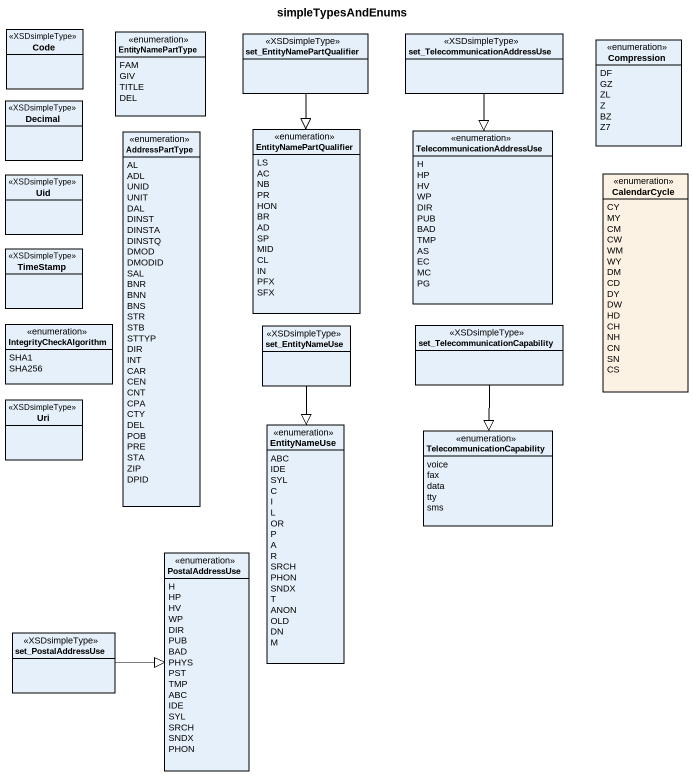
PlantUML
@startuml
title simpleTypesAndEnums
hide circle
hide empty members
class Code <<XSDsimpleType>>
enum EntityNamePartType {
  FAM
  GIV
  TITLE
  DEL
}
class set_EntityNamePartQualifier <<XSDsimpleType>>
class "set_TelecommunicationAddressUse" as set_TelecommunicationAddress <<XSDsimpleType>>
enum Compression {
  DF
  GZ
  ZL
  Z
  BZ
  Z7
}
class Decimal <<XSDsimpleType>>
enum AddressPartType {
  AL
  ADL
  UNID
  UNIT
  DAL
  DINST
  DINSTA
  DINSTQ
  DMOD
  DMODID
  SAL
  BNR
  BNN
  BNS
  STR
  STB
  STTYP
  DIR
  INT
  CAR
  CEN
  CNT
  CPA
  CTY
  DEL
  POB
  PRE
  STA
  ZIP
  DPID
}
enum EntityNamePartQualifier {
  LS
  AC
  NB
  PR
  HON
  BR
  AD
  SP
  MID
  CL
  IN
  PFX
  SFX
}
enum TelecommunicationAddressUse {
  H
  HP
  HV
  WP
  DIR
  PUB
  BAD
  TMP
  AS
  EC
  MC
  PG
}
class Uid <<XSDsimpleType>>
enum CalendarCycle #FCF2E3 {
  CY
  MY
  CM
  CW
  WM
  WY
  DM
  CD
  DY
  DW
  HD
  CH
  NH
  CN
  SN
  CS
}
class TimeStamp <<XSDsimpleType>>
enum IntegrityCheckAlgorithm {
  SHA1
  SHA256
}
class set_EntityNameUse <<XSDsimpleType>>
class "set_TelecommunicationCapability" as set_TelecommunicationCapabil <<XSDsimpleType>>
class Uri <<XSDsimpleType>>
enum EntityNameUse {
  ABC
  IDE
  SYL
  C
  I
  L
  OR
  P
  A
  R
  SRCH
  PHON
  SNDX
  T
  ANON
  OLD
  DN
  M
}
enum TelecommunicationCapability {
  voice
  fax
  data
  tty
  sms
}
enum PostalAddressUse {
  H
  HP
  HV
  WP
  DIR
  PUB
  BAD
  PHYS
  PST
  TMP
  ABC
  IDE
  SYL
  SRCH
  SNDX
  PHON
}
class set_PostalAddressUse <<XSDsimpleType>>
set_EntityNamePartQualifier --|> EntityNamePartQualifier
set_TelecommunicationAddress --|> TelecommunicationAddressUse
set_EntityNameUse --|> EntityNameUse
set_TelecommunicationCapabil --|> TelecommunicationCapability
set_PostalAddressUse -right-|> PostalAddressUse
@enduml
